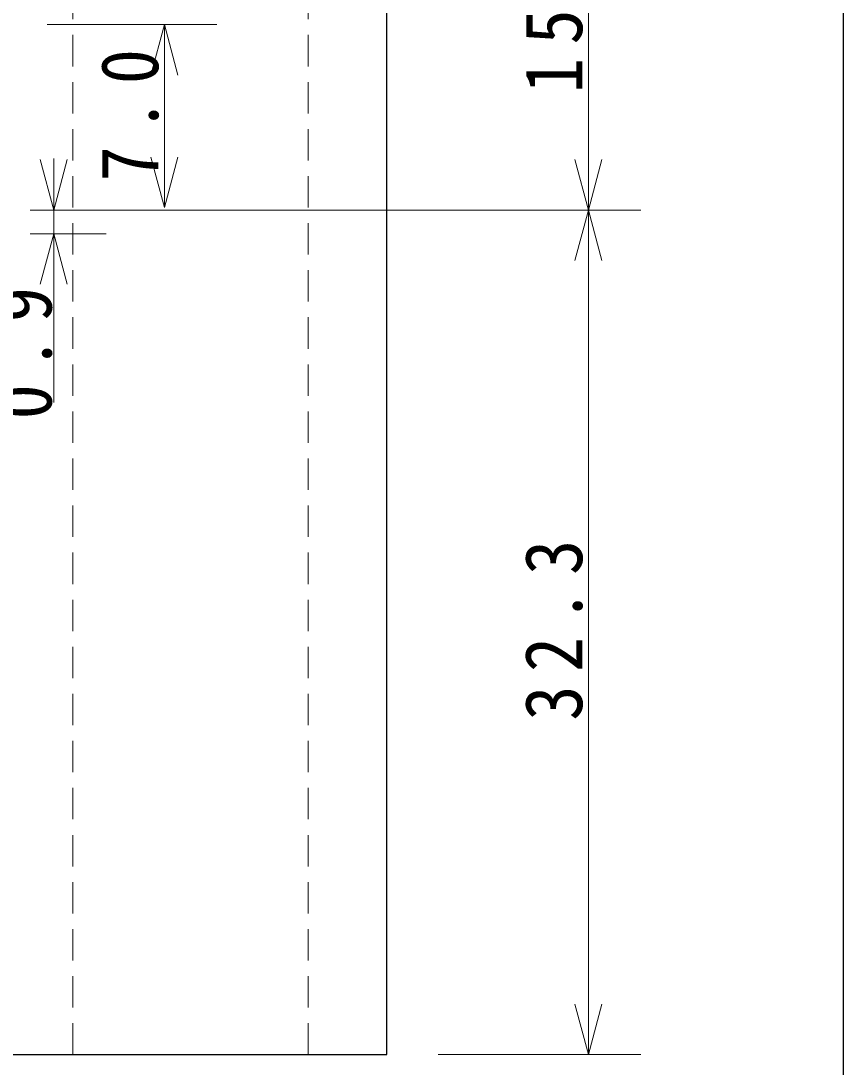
# Model space of a CAD drawing. Units: millimetres on the paper. Extents: x -199 to 647, y -454 to 140.
# Drawn here: x 614.85 to 646.28, y -65.89 to -25.88 of the extents above; entities that cross this region are included whole.
import ezdxf

# ---------------------------------------------------------------- set-up
doc = ezdxf.new("R2010")
doc.units = ezdxf.units.MM
doc.linetypes.add('DASHED1', pattern=[1.8, 1.2, -0.6])
for name, color, linetype, lineweight in [('0-1_外形1', 3, 'Continuous', 25), ('0-8_陰線', 4, 'DASHED1', 9), ('0-A_寸法文字', 1, 'Continuous', 9)]:
    doc.layers.add(name, color=color, linetype=linetype, lineweight=lineweight)
doc.styles.add('ＭＳ ゴシック', font='')
doc.styles.get('ＭＳ ゴシック').set_extended_font_data('MS Gothic')

msp = doc.modelspace()

# ---------------------------------------------------------------- linework, layer by layer
at = {"layer": '0-1_外形1', "color": 5}
msp.add_line((646.276, 139.572), (646.276, -136.661), dxfattribs=at)
at = {"layer": '0-1_外形1'}
msp.add_lwpolyline([(598.574, -65.418), (628.832, -65.418), (628.832, -17.418)], dxfattribs=at)
at = {"layer": '0-8_陰線'}
for p, q in [((616.832, -17.418), (616.832, -65.418)), ((625.832, -17.418), (625.832, -65.418)), ((628.832, -17.418), (628.832, -62.418))]:
    msp.add_line(p, q, dxfattribs=at)
at = {"layer": '0-A_寸法文字'}
for p, q in [((636.54, -33.118), (636.54, -17.418)), ((622.333, -26.018), (615.847, -26.018)), ((620.333, -26.018), (619.816, -27.95)), ((620.333, -33.018), (620.333, -26.018)), ((620.333, -26.018), (620.851, -27.95)), ((616.102, -33.118), (615.584, -31.186)), ((616.102, -31.137), (616.102, -40.478)), ((616.102, -33.118), (616.62, -31.186)), ((620.333, -33.018), (619.816, -31.086)), ((620.333, -33.018), (620.851, -31.086)), ((636.54, -33.118), (636.023, -31.186)), ((636.54, -33.118), (637.058, -31.186)), ((618.102, -33.118), (615.205, -33.118)), ((638.54, -33.118), (616.192, -33.118)), ((636.54, -33.118), (636.023, -35.05)), ((636.54, -65.418), (636.54, -33.118)), ((636.54, -33.118), (637.058, -35.05)), ((618.102, -34.018), (615.205, -34.018)), ((616.102, -34.018), (615.584, -35.95)), ((616.102, -34.018), (616.62, -35.95)), ((636.54, -65.418), (636.023, -63.486)), ((636.54, -65.418), (637.058, -63.486)), ((638.54, -65.418), (630.794, -65.418))]:
    msp.add_line(p, q, dxfattribs=at)

# ---------------------------------------------------------------- texts
at = {"layer": '0-A_寸法文字', "color": 7, "char_height": 2.199, "attachment_point": 7, "rotation": 90, "style": 'ＭＳ ゴシック'}
for s, insert in [('\\T1.38;\\W0.9;15.7', (636.34, -28.643)), ('\\T1.38;\\W0.9;7.0', (620.133, -32.018)), ('\\T1.38;\\W0.9;0.9', (616.056, -41.122)), ('\\T1.38;\\W0.9;32.3', (636.34, -52.643))]:
    msp.add_mtext(s, dxfattribs=dict(at, insert=insert))

doc.saveas('drawing.dxf')
